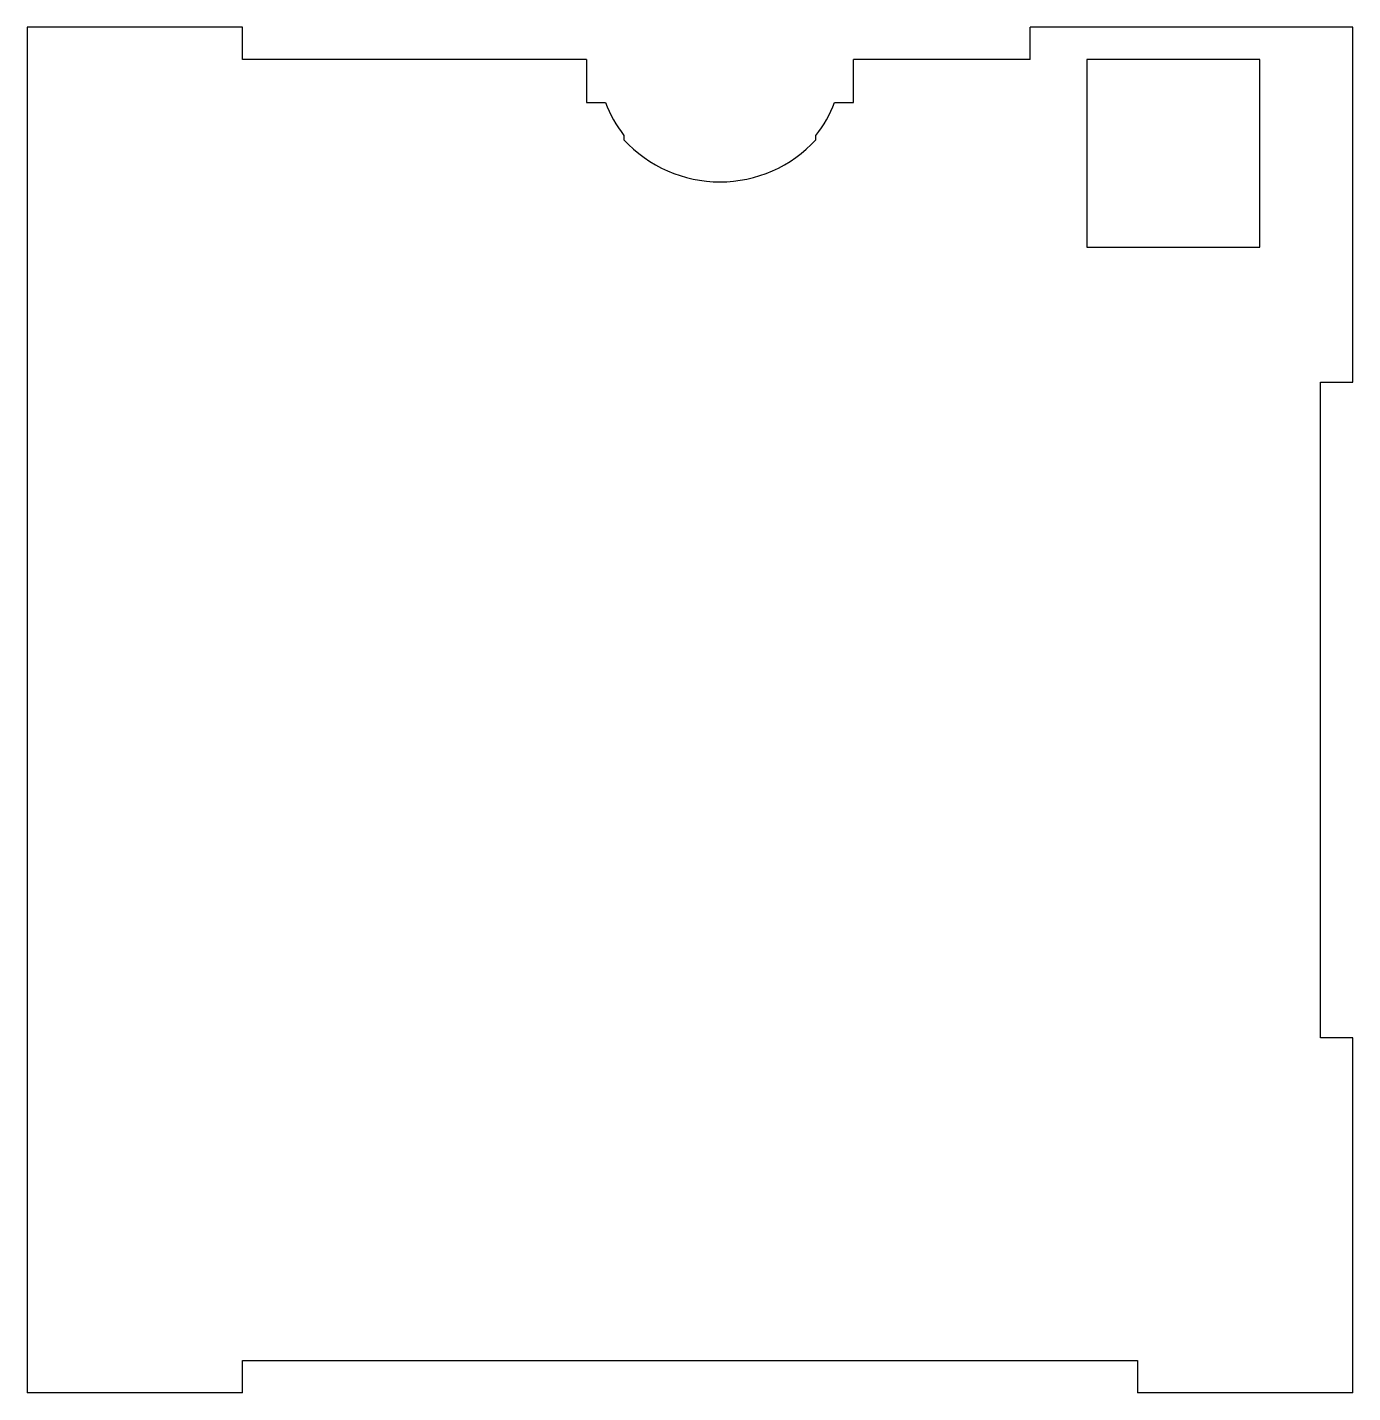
# Model space of a CAD drawing. Header units: millimetres. Extents: x -123 to 0, y 0 to 127.
import ezdxf

# ---------------------------------------------------------------- set-up
doc = ezdxf.new("R2010")
doc.units = ezdxf.units.MM
doc.layers.add('fab_front', color=4, linetype='Continuous')

msp = doc.modelspace()

# ---------------------------------------------------------------- linework, layer by layer
at = {"layer": 'fab_front', "color": 1}
for p, q in [((-123.27, 127), (-123.27, 0)), ((-103.27, 127), (-123.27, 127)), ((-103.27, 124), (-103.27, 127)), ((0, 127), (-30, 127)), ((-30, 124), (-30, 127)), ((0, 94), (0, 127)), ((-71.27, 124), (-103.27, 124)), ((-71.27, 124), (-71.27, 120)), ((-30, 124), (-46.42, 124)), ((-46.42, 120), (-46.42, 124)), ((-8.65, 124), (-24.74, 124)), ((-24.74, 124), (-24.74, 106.55)), ((-8.65, 106.55), (-8.65, 124)), ((-71.27, 120), (-69.5, 120)), ((-48.19, 120), (-46.42, 120)), ((-67.78, 116.95), (-67.78, 116.54)), ((-49.92, 116.54), (-49.92, 116.95)), ((-24.74, 106.55), (-8.65, 106.55)), ((-3, 33), (-3, 94)), ((-3, 94), (0, 94)), ((0, 33), (-3, 33)), ((0, 0), (0, 33)), ((-103.27, 3), (-20, 3)), ((-103.27, 0), (-103.27, 3)), ((-20, 3), (-20, 0)), ((-103.27, 0), (-123.27, 0)), ((0, 0), (-20, 0))]:
    msp.add_line(p, q, dxfattribs=at)
for centre, radius, start, end in [((-58.85, 124), 11.38, 200.5815, 218.2987), ((-58.85, 124), 11.38, 321.7013, 339.4185), ((-58.85, 124.75), 12.13, 222.5756, 317.4244)]:
    msp.add_arc(centre, radius, start, end, dxfattribs=at)

doc.saveas('drawing.dxf')
